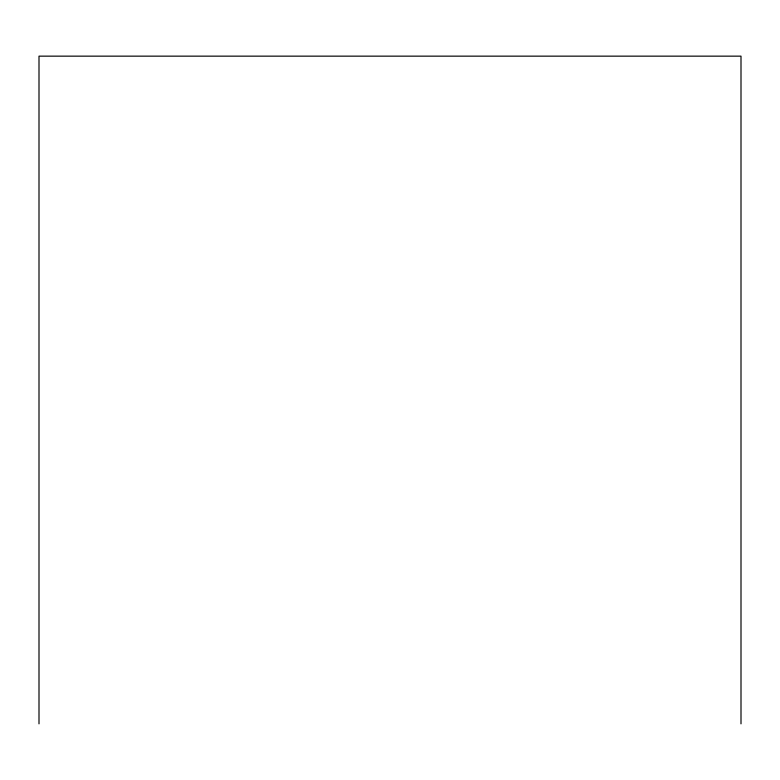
<?xml version="1.0" encoding="UTF-8"?>
<svg xmlns="http://www.w3.org/2000/svg" width="780" height="780" viewBox="0 0 780 780"><rect width="100%" height="100%" fill="white"/><g stroke="black" fill="none" stroke-linecap="round" stroke-linejoin="round"><path stroke-width="1.17" d="M741 723.85L741 56.15L39 56.15L39 723.85"/></g></svg>
